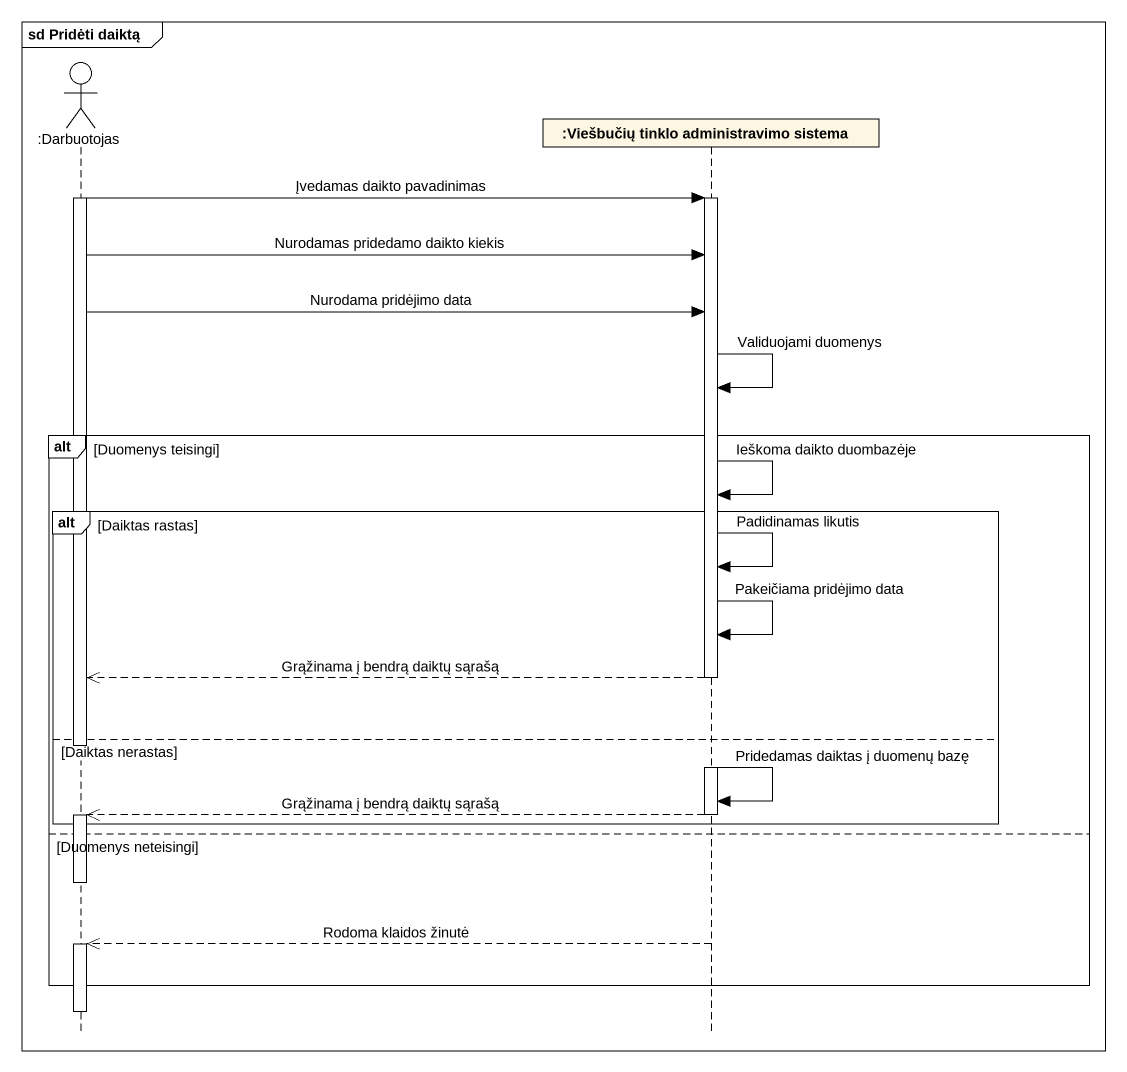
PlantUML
@startuml
mainframe sd Pridėti daiktą
hide footbox
actor ":Darbuotojas" as Darbuotojas
participant ":Viešbučių tinklo administravimo sistema" as Viešbučių_tinklo

activate Darbuotojas
Darbuotojas -> Viešbučių_tinklo : Įvedamas daikto pavadinimas
activate Viešbučių_tinklo
Darbuotojas -> Viešbučių_tinklo : Nurodamas pridedamo daikto kiekis
Darbuotojas -> Viešbučių_tinklo : Nurodama pridėjimo data
Viešbučių_tinklo -> Viešbučių_tinklo : Validuojami duomenys
alt Duomenys teisingi
  Viešbučių_tinklo -> Viešbučių_tinklo : Ieškoma daikto duombazėje
  alt Daiktas rastas
    Viešbučių_tinklo -> Viešbučių_tinklo : Padidinamas likutis
    Viešbučių_tinklo -> Viešbučių_tinklo : Pakeičiama pridėjimo data
    Viešbučių_tinklo -->> Darbuotojas : Grąžinama į bendrą daiktų sąrašą
  else Daiktas nerastas
    deactivate Darbuotojas
    Viešbučių_tinklo -> Viešbučių_tinklo : Pridedamas daiktas į duomenų bazę
    Viešbučių_tinklo -->> Darbuotojas : Grąžinama į bendrą daiktų sąrašą
    deactivate Viešbučių_tinklo
    activate Darbuotojas
  end
else Duomenys neteisingi
  deactivate Darbuotojas
  Viešbučių_tinklo -->> Darbuotojas : Rodoma klaidos žinutė
  activate Darbuotojas
end
deactivate Darbuotojas
@enduml
